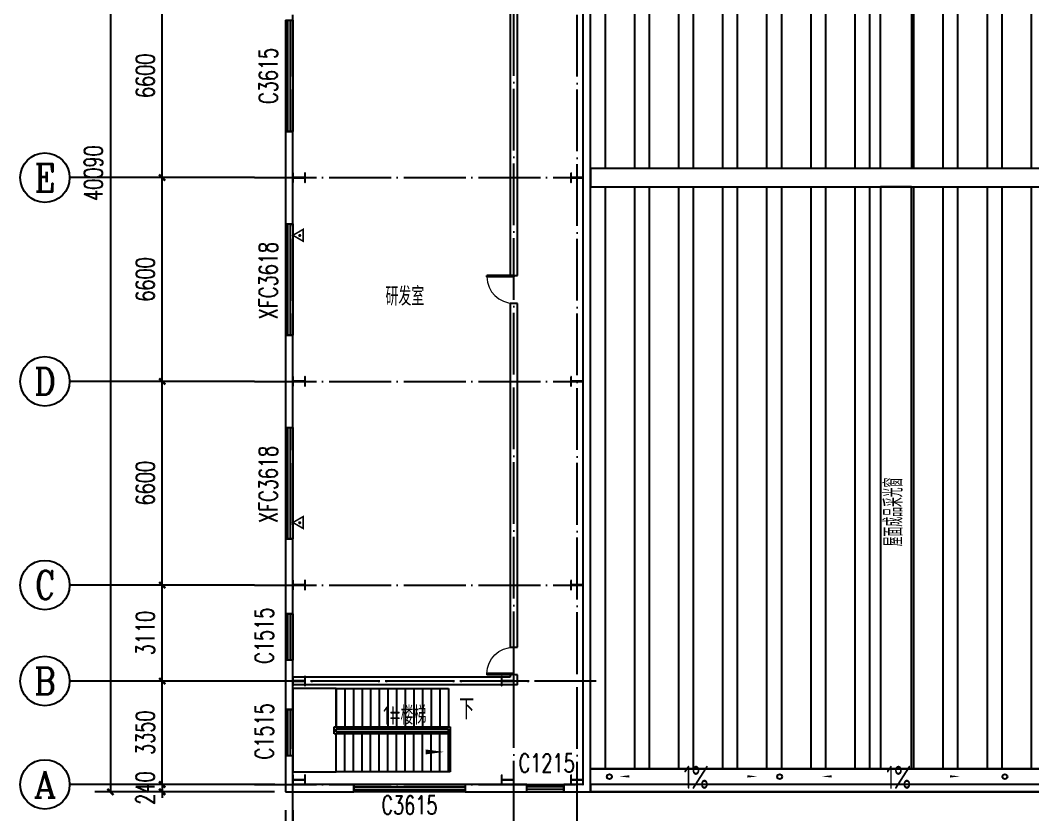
# Model space of a CAD drawing. Extents: x -89996 to 1006241, y -2176 to 440573.
# Drawn here: x 425113 to 457931, y 221402 to 247145 of the extents above; entities that cross this region are included whole.
import ezdxf
from ezdxf.enums import TextEntityAlignment as Align

# ---------------------------------------------------------------- set-up
doc = ezdxf.new("R2010")
doc.units = 0
doc.header["$LTSCALE"] = 1000
doc.header["$MEASUREMENT"] = 0
doc.linetypes.add('DOTE', pattern=[2.42, 2, -0.2, 0.02, -0.2])
for name, color, linetype in [('AXIS', 3, 'Continuous'), ('AXIS_TEXT', 7, 'Continuous'), ('DIM_SYMB', 3, 'Continuous'), ('DOTE', 1, 'DOTE'), ('GZ', 50, 'Continuous'), ('PUB_TEXT', 7, 'Continuous'), ('REIN', 1, 'Continuous'), ('STAIR', 2, 'Continuous'), ('TEXT', 7, 'Continuous'), ('THIN', 7, 'Continuous'), ('WALL', 9, 'Continuous'), ('WINDOW', 4, 'Continuous'), ('WINDOW_TEXT', 7, 'Continuous')]:
    doc.layers.add(name, color=color, linetype=linetype)
doc.styles.add('_TCH_AXIS', font='COMPLEX', dxfattribs={"bigfont": 'GBCBIG'})
doc.styles.add('_TCH_DIM', font='SIMPLEX', dxfattribs={"bigfont": 'GBCBIG'})
doc.styles.add('_TCH_DIM_T3', font='SIMPLEX', dxfattribs={"width": 0.705882, "bigfont": 'GBCBIG'})
doc.styles.add('_TCH_WINDOW', font='SIMPLEX', dxfattribs={"height": 3.5, "bigfont": 'GBCBIG'})
doc.styles.add('COMPLEX', font='COMPLEX')
doc.styles.add('TSSD_Label', font='tssdeng.shx', dxfattribs={"width": 0.7, "bigfont": 'hztxt.shx'})
doc.styles.add('TSSD_Norm', font='tssdeng.shx', dxfattribs={"bigfont": 'hztxt.shx'})
doc.dimstyles.new('_TCH_ARCH&&200', dxfattribs={"dimtxt": 595, "dimasz": 200, "dimexe": 500, "dimexo": 600, "dimgap": 252.5, "dimtad": 1, "dimdec": 0, "dimzin": 0, "dimdsep": 46, "dimtxsty": '_TCH_DIM_T3', "dimblk": 'ARCHTICK', "dimcen": 0.09, "dimclrt": 7, "dimazin": 2, "dimtfac": 1, "dimtdec": 0, "dimtix": 1, "dimtmove": 2, "dimatfit": 3, "dimfxl": 0, "dimtolj": 1, "dimtzin": 0, "dimarcsym": 0})
doc.dimstyles.new('TCH-200-1', dxfattribs={"dimtxt": 595, "dimasz": 200, "dimexe": 500, "dimexo": 600, "dimgap": 252.5, "dimtad": 1, "dimdec": 0, "dimzin": 0, "dimdsep": 46, "dimtxsty": '_TCH_DIM_T3', "dimblk": 'ARCHTICK', "dimcen": 0.09, "dimclrd": 3, "dimclre": 3, "dimclrt": 7, "dimazin": 2, "dimtfac": 1, "dimtdec": 0, "dimtix": 1, "dimtmove": 2, "dimatfit": 3, "dimfxl": 0, "dimtolj": 1, "dimtzin": 0, "dimarcsym": 0})
pattern_1 = [(90, (443600.4, 222885.1), (-1428.75, 2e-13), []), (90, (444076.7, 223361.3), (-1428.75, 2e-13), [])]

# ---------------------------------------------------------------- blocks, each defined once
blk = doc.blocks.new('_ArchTick')
at = {"color": 0, "linetype": 'ByBlock', "const_width": 0.4}
blk.add_lwpolyline([(-0.5, -0.5), (0.5, 0.5)], dxfattribs=at)
blk = doc.blocks.new('*D74')
at = {"layer": 'Defpoints', "color": 0, "transparency": 16777216}
for p in [(433960, 222385), (429712, 222145), (433720, 222145)]:
    blk.add_point(p, dxfattribs=at)
at = {"layer": 'WALL', "color": 3, "lineweight": -2, "transparency": 16777216}
for p, q in [((429712, 222385), (429712, 222585)), ((433360, 222385), (429212, 222385)), ((429712, 222385), (429712, 222145)), ((433120, 222145), (429212, 222145)), ((429712, 222145), (429712, 221945))]:
    blk.add_line(p, q, dxfattribs=at)
at = {"layer": 'WALL', "color": 3, "lineweight": -2, "transparency": 16777216, "xscale": 200, "yscale": 200, "zscale": 200}
for p, rotation in [((429712, 222385), 270), ((429712, 222145), 90)]:
    blk.add_blockref('_ArchTick', p, dxfattribs=dict(at, rotation=rotation))
at = {"layer": 'WALL', "color": 7, "transparency": 16777216, "insert": (429162, 222265), "char_height": 595, "attachment_point": 5, "rotation": 90, "style": '_TCH_DIM_T3'}
blk.add_mtext('\\A1;240', dxfattribs=at)
blk = doc.blocks.new('*D75')
at = {"layer": 'Defpoints', "color": 0, "transparency": 16777216}
for p in [(433950, 262235), (428034, 222145), (433950, 222145)]:
    blk.add_point(p, dxfattribs=at)
at = {"layer": 'WALL', "color": 3, "lineweight": -2, "transparency": 16777216}
for p, q in [((433350, 262235), (427534, 262235)), ((428034, 262235), (428034, 222145)), ((433350, 222145), (427534, 222145))]:
    blk.add_line(p, q, dxfattribs=at)
at = {"layer": 'WALL', "color": 3, "lineweight": -2, "transparency": 16777216, "xscale": 200, "yscale": 200, "zscale": 200}
for p, rotation in [((428034, 262235), 90), ((428034, 222145), 270)]:
    blk.add_blockref('_ArchTick', p, dxfattribs=dict(at, rotation=rotation))
at = {"layer": 'WALL', "color": 7, "transparency": 16777216, "insert": (427484, 242190), "char_height": 595, "attachment_point": 5, "rotation": 90, "style": '_TCH_DIM_T3'}
blk.add_mtext('\\A1;40090', dxfattribs=at)
blk = doc.blocks.new('*D76')
at = {"layer": 'Defpoints', "color": 0, "transparency": 16777216}
for p in [(433710, 222145), (433950, 222145), (433950, 218575)]:
    blk.add_point(p, dxfattribs=at)
at = {"layer": 'WALL', "color": 3, "lineweight": -2, "transparency": 16777216}
for p, q in [((433710, 221545), (433710, 218075)), ((433950, 221545), (433950, 218075)), ((433710, 218575), (433510, 218575)), ((433710, 218575), (433950, 218575)), ((433950, 218575), (434150, 218575))]:
    blk.add_line(p, q, dxfattribs=at)
at = {"layer": 'WALL', "color": 3, "lineweight": -2, "transparency": 16777216, "xscale": 200, "yscale": 200, "zscale": 200}
blk.add_blockref('_ArchTick', (433710, 218575), dxfattribs=at)
at = {"layer": 'WALL', "color": 3, "lineweight": -2, "transparency": 16777216, "xscale": 200, "yscale": 200, "zscale": 200, "rotation": 180}
blk.add_blockref('_ArchTick', (433950, 218575), dxfattribs=at)
at = {"layer": 'WALL', "color": 7, "transparency": 16777216, "insert": (433830, 219125), "char_height": 595, "attachment_point": 5, "style": '_TCH_DIM_T3'}
blk.add_mtext('\\A1;240', dxfattribs=at)
blk = doc.blocks.new('*D77')
at = {"layer": 'Defpoints', "color": 0, "transparency": 16777216}
for p in [(433710, 222145), (522710, 222145), (522710, 216237)]:
    blk.add_point(p, dxfattribs=at)
at = {"layer": 'WALL', "color": 3, "lineweight": -2, "transparency": 16777216}
for p, q in [((433710, 221545), (433710, 215737)), ((522710, 221545), (522710, 215737)), ((433710, 216237), (522710, 216237))]:
    blk.add_line(p, q, dxfattribs=at)
at = {"layer": 'WALL', "color": 3, "lineweight": -2, "transparency": 16777216, "xscale": 200, "yscale": 200, "zscale": 200, "rotation": 180}
blk.add_blockref('_ArchTick', (433710, 216237), dxfattribs=at)
at = {"layer": 'WALL', "color": 3, "lineweight": -2, "transparency": 16777216, "xscale": 200, "yscale": 200, "zscale": 200}
blk.add_blockref('_ArchTick', (522710, 216237), dxfattribs=at)
at = {"layer": 'WALL', "color": 7, "transparency": 16777216, "insert": (478210, 216787), "char_height": 595, "attachment_point": 5, "style": '_TCH_DIM_T3'}
blk.add_mtext('\\A1;89000', dxfattribs=at)
blk = doc.blocks.new('*D2968')
at = {"layer": 'AXIS', "color": 0, "lineweight": -2, "transparency": 16777216}
for p, q in [((432110, 225735), (429213, 225735)), ((429713, 222385), (429713, 225735)), ((432110, 222385), (429213, 222385))]:
    blk.add_line(p, q, dxfattribs=at)
at = {"layer": 'Defpoints', "color": 0, "transparency": 16777216}
for p in [(429713, 225735), (432710, 225735), (432710, 222385)]:
    blk.add_point(p, dxfattribs=at)
at = {"layer": 'AXIS', "color": 0, "lineweight": -2, "transparency": 16777216, "xscale": 200, "yscale": 200, "zscale": 200}
for p, rotation in [((429713, 225735), 90), ((429713, 222385), 270)]:
    blk.add_blockref('_ArchTick', p, dxfattribs=dict(at, rotation=rotation))
at = {"layer": 'AXIS', "color": 7, "transparency": 16777216, "insert": (429163, 224060), "char_height": 595, "attachment_point": 5, "rotation": 90, "style": '_TCH_DIM_T3'}
blk.add_mtext('\\A1;3350', dxfattribs=at)
blk = doc.blocks.new('*D2969')
at = {"layer": 'AXIS', "color": 0, "lineweight": -2, "transparency": 16777216}
for p, q in [((432110, 228845), (429213, 228845)), ((429713, 225735), (429713, 228845)), ((432110, 225735), (429213, 225735))]:
    blk.add_line(p, q, dxfattribs=at)
at = {"layer": 'Defpoints', "color": 0, "transparency": 16777216}
for p in [(429713, 228845), (432710, 228845), (432710, 225735)]:
    blk.add_point(p, dxfattribs=at)
at = {"layer": 'AXIS', "color": 0, "lineweight": -2, "transparency": 16777216, "xscale": 200, "yscale": 200, "zscale": 200}
for p, rotation in [((429713, 228845), 90), ((429713, 225735), 270)]:
    blk.add_blockref('_ArchTick', p, dxfattribs=dict(at, rotation=rotation))
at = {"layer": 'AXIS', "color": 7, "transparency": 16777216, "insert": (429163, 227290), "char_height": 595, "attachment_point": 5, "rotation": 90, "style": '_TCH_DIM_T3'}
blk.add_mtext('\\A1;3110', dxfattribs=at)
blk = doc.blocks.new('*D2970')
at = {"layer": 'AXIS', "color": 0, "lineweight": -2, "transparency": 16777216}
for p, q in [((432110, 235445), (429213, 235445)), ((429713, 228845), (429713, 235445)), ((432110, 228845), (429213, 228845))]:
    blk.add_line(p, q, dxfattribs=at)
at = {"layer": 'Defpoints', "color": 0, "transparency": 16777216}
for p in [(429713, 235445), (432710, 235445), (432710, 228845)]:
    blk.add_point(p, dxfattribs=at)
at = {"layer": 'AXIS', "color": 0, "lineweight": -2, "transparency": 16777216, "xscale": 200, "yscale": 200, "zscale": 200}
for p, rotation in [((429713, 235445), 90), ((429713, 228845), 270)]:
    blk.add_blockref('_ArchTick', p, dxfattribs=dict(at, rotation=rotation))
at = {"layer": 'AXIS', "color": 7, "transparency": 16777216, "insert": (429163, 232145), "char_height": 595, "attachment_point": 5, "rotation": 90, "style": '_TCH_DIM_T3'}
blk.add_mtext('\\A1;6600', dxfattribs=at)
blk = doc.blocks.new('*D2971')
at = {"layer": 'AXIS', "color": 0, "lineweight": -2, "transparency": 16777216}
for p, q in [((432110, 242045), (429213, 242045)), ((429713, 235445), (429713, 242045)), ((432110, 235445), (429213, 235445))]:
    blk.add_line(p, q, dxfattribs=at)
at = {"layer": 'Defpoints', "color": 0, "transparency": 16777216}
for p in [(429713, 242045), (432710, 242045), (432710, 235445)]:
    blk.add_point(p, dxfattribs=at)
at = {"layer": 'AXIS', "color": 0, "lineweight": -2, "transparency": 16777216, "xscale": 200, "yscale": 200, "zscale": 200}
for p, rotation in [((429713, 242045), 90), ((429713, 235445), 270)]:
    blk.add_blockref('_ArchTick', p, dxfattribs=dict(at, rotation=rotation))
at = {"layer": 'AXIS', "color": 7, "transparency": 16777216, "insert": (429163, 238745), "char_height": 595, "attachment_point": 5, "rotation": 90, "style": '_TCH_DIM_T3'}
blk.add_mtext('\\A1;6600', dxfattribs=at)
blk = doc.blocks.new('*D2972')
at = {"layer": 'AXIS', "color": 0, "lineweight": -2, "transparency": 16777216}
for p, q in [((432110, 248645), (429213, 248645)), ((429713, 242045), (429713, 248645)), ((432110, 242045), (429213, 242045))]:
    blk.add_line(p, q, dxfattribs=at)
at = {"layer": 'Defpoints', "color": 0, "transparency": 16777216}
for p in [(429713, 248645), (432710, 248645), (432710, 242045)]:
    blk.add_point(p, dxfattribs=at)
at = {"layer": 'AXIS', "color": 0, "lineweight": -2, "transparency": 16777216, "xscale": 200, "yscale": 200, "zscale": 200}
for p, rotation in [((429713, 248645), 90), ((429713, 242045), 270)]:
    blk.add_blockref('_ArchTick', p, dxfattribs=dict(at, rotation=rotation))
at = {"layer": 'AXIS', "color": 7, "transparency": 16777216, "insert": (429163, 245345), "char_height": 595, "attachment_point": 5, "rotation": 90, "style": '_TCH_DIM_T3'}
blk.add_mtext('\\A1;6600', dxfattribs=at)
blk = doc.blocks.new('$TCHSYS$WIN2D')
for p, q in [((-0.5, 0.5), (0.5, 0.5)), ((-0.5, 0.5), (-0.5, -0.5)), ((0.5, 0.5), (0.5, -0.5)), ((0.5, 0.1667), (-0.5, 0.1667)), ((0.5, -0.1667), (-0.5, -0.1667)), ((-0.5, -0.5), (0.5, -0.5))]:
    blk.add_line(p, q)
blk = doc.blocks.new('$DorLib2D$00000001')
for p, q in [((0.45, 0.975), (0.5, 0.975)), ((0.45, 0), (0.45, 0.975)), ((0.5, 0), (0.5, 0.975)), ((0.5, 0), (0.45, 0))]:
    blk.add_line(p, q)
at = {"lineweight": 13}
blk.add_arc((0.475, 0), 0.975, 91.4693, 180, dxfattribs=at)
blk = doc.blocks.new('_AXISO')
blk.add_circle((0, 0), 0.5)
at = {"layer": 'AXIS_TEXT', "style": 'COMPLEX', "width": 1.041667}
blk.add_attdef('A', text='', height=0.56, dxfattribs=at).set_placement((-0.25, -0.28), (0.25, -0.28), align=Align.FIT)

msp = doc.modelspace()

# ---------------------------------------------------------------- hatches: boundary and pattern name
at = {"layer": 'WALL', "true_color": 0x7aafdf}
h = msp.add_hatch(dxfattribs=at)
h.set_pattern_fill('ANSI32', color=143, scale=300, angle=45)
h.set_pattern_definition(pattern_1)
h.paths.add_polyline_path([(453395.39, 242345.09), (443600.44, 242345.09), (443600.44, 261594.83), (453395.39, 261594.83)])
h = msp.add_hatch(dxfattribs=at)
h.set_pattern_fill('ANSI32', color=143, scale=300, angle=45)
h.set_pattern_definition(pattern_1)
h.paths.add_polyline_path([(467577, 242345.09), (453995.39, 242345.09), (453995.39, 261594.83), (467577, 261594.83)])
h.paths.add_polyline_path([(460027.48, 251081.73), (460862.88, 251081.73), (460862.88, 252225.53), (461281.86, 252225.53), (460445.18, 252990.11), (459608.5, 252225.53), (460027.48, 252225.53)], flags=16)
h.paths.add_polyline_path([(482122.04, 242345.09), (468177, 242345.09), (468177, 261594.83), (482122.04, 261594.83)])
h.paths.add_polyline_path([(475462.88, 251081.73), (475462.88, 252225.53), (475881.86, 252225.53), (475045.18, 252990.11), (474208.5, 252225.53), (474627.48, 252225.53), (474627.48, 251081.73)], flags=16)
h.paths.add_polyline_path([(496844.48, 242345.09), (482722.04, 242345.09), (482722.04, 261594.83), (496844.48, 261594.83)])
h.paths.add_polyline_path([(489013.67, 250987.9), (489849.07, 250987.9), (489849.07, 252131.69), (490268.05, 252131.69), (489431.37, 252896.28), (488594.69, 252131.69), (489013.67, 252131.69)], flags=16)
h.paths.add_polyline_path([(511609.9, 242345.09), (497444.48, 242345.09), (497444.48, 261594.83), (511609.9, 261594.83)])
h.paths.add_polyline_path([(504070.76, 250987.9), (504906.16, 250987.9), (504906.16, 252131.69), (505325.14, 252131.69), (504488.46, 252896.28), (503651.78, 252131.69), (504070.76, 252131.69)], flags=16)
h.paths.add_polyline_path([(522360.44, 242345.09), (512209.9, 242345.09), (512209.9, 261594.83), (522360.44, 261594.83)])
h.paths.add_polyline_path([(460047.54, 252154.65), (460817.88, 252154.65), (460817.88, 251500.58), (460047.54, 251500.58)], flags=0)
h.paths.add_polyline_path([(474647.54, 252154.65), (475417.88, 252154.65), (475417.88, 251500.58), (474647.54, 251500.58)], flags=0)
h.paths.add_polyline_path([(487233.62, 246469.79), (491995.31, 246469.79)], flags=0)
h.paths.add_polyline_path([(487222.34, 246469.79), (491857.52, 246469.79)], flags=0)
h.paths.add_polyline_path([(486223.15, 247740.49), (493566.84, 247740.49), (493566.84, 244763.78), (486223.15, 244763.78)], flags=16)
h.paths.add_polyline_path([(489033.73, 252060.82), (489804.07, 252060.82), (489804.07, 251406.75), (489033.73, 251406.75)], flags=0)
h.paths.add_polyline_path([(504090.81, 252060.82), (504861.16, 252060.82), (504861.16, 251406.75), (504090.81, 251406.75)], flags=0)
h = msp.add_hatch(dxfattribs=at)
h.set_pattern_fill('ANSI32', color=143, scale=300, angle=45)
h.set_pattern_definition(pattern_1)
h.paths.add_polyline_path([(453395.39, 241745.09), (443600.44, 241745.09), (443600.44, 222885.09), (453395.39, 222885.09)])
h = msp.add_hatch(dxfattribs=at)
h.set_pattern_fill('ANSI32', color=143, scale=300, angle=45)
h.set_pattern_definition(pattern_1)
h.paths.add_polyline_path([(467577, 241745.09), (453995.39, 241745.09), (453995.39, 222885.09), (467577, 222885.09)])
h.paths.add_polyline_path([(460027.48, 233008.45), (460862.88, 233008.45), (460862.88, 231864.66), (461281.86, 231864.66), (460445.18, 231100.07), (459608.5, 231864.66), (460027.48, 231864.66)], flags=16)
h.paths.add_polyline_path([(482122.04, 241745.09), (468177, 241745.09), (468177, 222885.09), (482122.04, 222885.09)])
h.paths.add_polyline_path([(475462.88, 233008.45), (475462.88, 231864.66), (475881.86, 231864.66), (475045.18, 231100.07), (474208.5, 231864.66), (474627.48, 231864.66), (474627.48, 233008.45)], flags=16)
h.paths.add_polyline_path([(496844.48, 241745.09), (482722.04, 241745.09), (482722.04, 222885.09), (496844.48, 222885.09)])
h.paths.add_polyline_path([(489013.67, 233102.28), (489849.07, 233102.28), (489849.07, 231958.49), (490268.05, 231958.49), (489431.37, 231193.9), (488594.69, 231958.49), (489013.67, 231958.49)], flags=16)
h.paths.add_polyline_path([(511609.9, 241745.09), (497444.48, 241745.09), (497444.48, 222885.09), (511609.9, 222885.09)])
h.paths.add_polyline_path([(504070.76, 233102.28), (504906.16, 233102.28), (504906.16, 231958.49), (505325.14, 231958.49), (504488.46, 231193.9), (503651.78, 231958.49), (504070.76, 231958.49)], flags=16)
h.paths.add_polyline_path([(522360.44, 241745.09), (512209.9, 241745.09), (512209.9, 222885.09), (522360.44, 222885.09)])
h.paths.add_polyline_path([(460047.54, 231935.53), (460817.88, 231935.53), (460817.88, 232589.6), (460047.54, 232589.6)], flags=0)
h.paths.add_polyline_path([(474647.54, 231935.53), (475417.88, 231935.53), (475417.88, 232589.6), (474647.54, 232589.6)], flags=0)
h.paths.add_polyline_path([(487233.62, 236923.06), (491995.31, 236923.06)], flags=0)
h.paths.add_polyline_path([(487222.34, 236923.06), (491857.52, 236923.06)], flags=0)
h.paths.add_polyline_path([(486229.31, 236920.84), (493738.64, 236920.84), (493738.64, 239593.74), (486229.31, 239593.74)], flags=16)
h.paths.add_polyline_path([(489033.73, 232029.37), (489804.07, 232029.37), (489804.07, 232683.43), (489033.73, 232683.43)], flags=0)
h.paths.add_polyline_path([(504090.81, 232029.37), (504861.16, 232029.37), (504861.16, 232683.43), (504090.81, 232683.43)], flags=0)

# ---------------------------------------------------------------- linework, layer by layer
for points in [[(443600.44, 241745.09), (522360.44, 241745.09), (522360.44, 242345.09), (443600.44, 242345.09)], [(522360.44, 222385.09), (443600.44, 222385.09), (443600.44, 222885.09), (522360.44, 222885.09)], [(522360.44, 222385.09), (443600.44, 222385.09), (443600.44, 222145.09), (522360.44, 222145.09)]]:
    msp.add_lwpolyline(points, close=True)
for points in [[(445605.03, 222643.74, 0, 0, 0), (444855.03, 222643.74, 0, 1333.35, 0), (444855.03, 222643.74, 1333.35, 1333.35, 0)], [(447934.31, 222643.74, 0, 0, 0), (448684.31, 222643.74, 0, 1333.35, 0), (448684.31, 222643.74, 1333.35, 1333.35, 0)], [(452167.65, 222643.74, 0, 0, 0), (451417.65, 222643.74, 0, 1333.35, 0), (451417.65, 222643.74, 1333.35, 1333.35, 0)], [(454496.93, 222643.74, 0, 0, 0), (455246.93, 222643.74, 0, 1333.35, 0), (455246.93, 222643.74, 1333.35, 1333.35, 0)], [(444855.03, 222643.74, 75, 0, 0), (444529.4, 222643.74, 0, 0, 0)], [(448684.31, 222643.74, 75, 0, 0), (449009.94, 222643.74, 0, 0, 0)], [(451417.65, 222643.74, 75, 0, 0), (451092.02, 222643.74, 0, 0, 0)], [(455246.93, 222643.74, 75, 0, 0), (455572.56, 222643.74, 0, 0, 0)]]:
    msp.add_lwpolyline(points, format="xyseb")
at = {"linetype": 'ByBlock'}
for centre in [(444209.02, 222635.09), (449728.26, 222635.09), (457028.26, 222635.09)]:
    msp.add_circle(centre, 80, dxfattribs=at)
at = {"layer": 'AXIS'}
for p, q in [((432710.44, 242045.09), (426713.01, 242045.09)), ((432710.44, 235445.09), (426713.01, 235445.09)), ((432710.44, 228845.09), (426713.01, 228845.09)), ((432710.44, 225735.09), (426713.01, 225735.09)), ((432710.44, 222385.09), (426713.01, 222385.09))]:
    msp.add_line(p, q, dxfattribs=at)
at = {"layer": 'DIM_SYMB'}
msp.add_lwpolyline([(439130.44, 224837.25, 0, 0, 0), (434650.44, 224837.25, 0, 0, 0), (434650.44, 223437.25, 0, 0, 0), (438850.44, 223437.25, 0, 160, 0), (438250.44, 223437.25, 0, 0, 0)], format="xyseb", dxfattribs=at)
at = {"layer": 'DOTE'}
for p, q in [((433950.44, 221118.3), (433950.44, 262871.88)), ((443160.61, 221120.49), (443160.61, 262871.88)), ((441110.44, 221145.09), (441110.44, 258545.09)), ((432710.44, 242045.09), (443110.61, 242045.09)), ((432710.44, 235445.09), (443110.61, 235445.09)), ((432710.44, 228845.09), (443110.61, 228845.09)), ((441605.19, 225735.09), (432567.73, 225735.09)), ((443780.88, 225735.09), (432710.44, 225735.09)), ((432710.44, 222385.09), (443110.61, 222385.09))]:
    msp.add_line(p, q, dxfattribs=at)
at = {"layer": 'GZ'}
for points in [[(433950.44, 242195.09), (433950.44, 241895.09), (433960.44, 241895.09), (433960.44, 242038.24), (433965.44, 242042.09), (434335.79, 242042.09), (434340.44, 242038.24), (434340.44, 241895.09), (434350.44, 241895.09), (434350.44, 242195.09), (434340.44, 242195.09), (434340.44, 242052.09), (434335.95, 242048.09), (433965.44, 242048.09), (433960.44, 242052.09), (433960.44, 242195.09), (433950.44, 242195.09)], [(442960.44, 242195.09), (442960.44, 241895.09), (442970.44, 241895.09), (442970.44, 242038.24), (442975.44, 242042.09), (443345.79, 242042.09), (443350.44, 242038.24), (443350.44, 241895.09), (443360.44, 241895.09), (443360.44, 242195.09), (443350.44, 242195.09), (443350.44, 242052.09), (443345.95, 242048.09), (442975.44, 242048.09), (442970.44, 242052.09), (442970.44, 242195.09), (442960.44, 242195.09)], [(433950.44, 235595.09), (433950.44, 235295.09), (433960.44, 235295.09), (433960.44, 235438.24), (433965.44, 235442.09), (434335.79, 235442.09), (434340.44, 235438.24), (434340.44, 235295.09), (434350.44, 235295.09), (434350.44, 235595.09), (434340.44, 235595.09), (434340.44, 235452.09), (434335.95, 235448.09), (433965.44, 235448.09), (433960.44, 235452.09), (433960.44, 235595.09), (433950.44, 235595.09)], [(442960.44, 235595.09), (442960.44, 235295.09), (442970.44, 235295.09), (442970.44, 235438.24), (442975.44, 235442.09), (443345.79, 235442.09), (443350.44, 235438.24), (443350.44, 235295.09), (443360.44, 235295.09), (443360.44, 235595.09), (443350.44, 235595.09), (443350.44, 235452.09), (443345.95, 235448.09), (442975.44, 235448.09), (442970.44, 235452.09), (442970.44, 235595.09), (442960.44, 235595.09)], [(433950.44, 228995.09), (433950.44, 228695.09), (433960.44, 228695.09), (433960.44, 228838.24), (433965.44, 228842.09), (434335.79, 228842.09), (434340.44, 228838.24), (434340.44, 228695.09), (434350.44, 228695.09), (434350.44, 228995.09), (434340.44, 228995.09), (434340.44, 228852.09), (434335.95, 228848.09), (433965.44, 228848.09), (433960.44, 228852.09), (433960.44, 228995.09), (433950.44, 228995.09)], [(442960.44, 228995.09), (442960.44, 228695.09), (442970.44, 228695.09), (442970.44, 228838.24), (442975.44, 228842.09), (443345.79, 228842.09), (443350.44, 228838.24), (443350.44, 228695.09), (443360.44, 228695.09), (443360.44, 228995.09), (443350.44, 228995.09), (443350.44, 228852.09), (443345.95, 228848.09), (442975.44, 228848.09), (442970.44, 228852.09), (442970.44, 228995.09), (442960.44, 228995.09)], [(433950.44, 225885.09), (433950.44, 225585.09), (433960.44, 225585.09), (433960.44, 225728.24), (433965.44, 225732.09), (434335.79, 225732.09), (434340.44, 225728.24), (434340.44, 225585.09), (434350.44, 225585.09), (434350.44, 225885.09), (434340.44, 225885.09), (434340.44, 225742.09), (434335.95, 225738.09), (433965.44, 225738.09), (433960.44, 225742.09), (433960.44, 225885.09), (433950.44, 225885.09)], [(440710.44, 225885.09), (440710.44, 225585.09), (440720.44, 225585.09), (440720.44, 225728.24), (440725.44, 225732.09), (441095.79, 225732.09), (441100.44, 225728.24), (441100.44, 225585.09), (441110.44, 225585.09), (441110.44, 225885.09), (441100.44, 225885.09), (441100.44, 225742.09), (441095.95, 225738.09), (440725.44, 225738.09), (440720.44, 225742.09), (440720.44, 225885.09), (440710.44, 225885.09)], [(433950.44, 222685.09), (433950.44, 222385.09), (433960.44, 222385.09), (433960.44, 222528.24), (433965.44, 222532.09), (434335.79, 222532.09), (434340.44, 222528.24), (434340.44, 222385.09), (434350.44, 222385.09), (434350.44, 222685.09), (434340.44, 222685.09), (434340.44, 222542.09), (434335.95, 222538.09), (433965.44, 222538.09), (433960.44, 222542.09), (433960.44, 222685.09), (433950.44, 222685.09)], [(440710.44, 222685.09), (440710.44, 222385.09), (440720.44, 222385.09), (440720.44, 222528.24), (440725.44, 222532.09), (441095.79, 222532.09), (441100.44, 222528.24), (441100.44, 222385.09), (441110.44, 222385.09), (441110.44, 222685.09), (441100.44, 222685.09), (441100.44, 222542.09), (441095.95, 222538.09), (440725.44, 222538.09), (440720.44, 222542.09), (440720.44, 222685.09), (440710.44, 222685.09)], [(442960.44, 222685.09), (442960.44, 222385.09), (442970.44, 222385.09), (442970.44, 222528.24), (442975.44, 222532.09), (443345.79, 222532.09), (443350.44, 222528.24), (443350.44, 222385.09), (443360.44, 222385.09), (443360.44, 222685.09), (443350.44, 222685.09), (443350.44, 222542.09), (443345.95, 222538.09), (442975.44, 222538.09), (442970.44, 222542.09), (442970.44, 222685.09), (442960.44, 222685.09)]]:
    msp.add_lwpolyline(points, close=True, dxfattribs=at)
at = {"layer": 'REIN', "const_width": 50}
for points in [[(433950.44, 240177.48), (434282.55, 240369.23), (434282.55, 239985.74)], [(433950.44, 230870.24), (434282.55, 231061.99), (434282.55, 230678.5)]]:
    msp.add_lwpolyline(points, close=True, dxfattribs=at)
for points in [[(434170.76, 240196.21, -1), (434170.76, 240146.21, -1)], [(434170.76, 230888.96, -1), (434170.76, 230838.96, -1)]]:
    msp.add_lwpolyline(points, format="xyb", close=True, dxfattribs=at)
at = {"layer": 'STAIR'}
for p, q in [((435350.44, 225487.25), (433950.44, 225487.25)), ((433950.44, 225487.25), (433950.44, 222787.25)), ((435350.44, 225487.25), (438990.44, 225487.25)), ((435350.44, 225487.25), (435350.44, 224247.25)), ((435350.44, 224247.25), (435350.44, 225487.25)), ((435630.44, 225487.25), (435630.44, 224247.25)), ((435910.44, 225487.25), (435910.44, 224247.25)), ((436190.44, 225487.25), (436190.44, 224247.25)), ((436470.44, 225487.25), (436470.44, 224247.25)), ((436750.44, 225487.25), (436750.44, 224247.25)), ((437030.44, 225487.25), (437030.44, 224247.25)), ((437310.44, 225487.25), (437310.44, 224247.25)), ((437590.44, 225487.25), (437590.44, 224247.25)), ((437870.44, 225487.25), (437870.44, 224247.25)), ((438150.44, 225487.25), (438150.44, 224247.25)), ((438430.44, 225487.25), (438430.44, 224247.25)), ((438710.44, 225487.25), (438710.44, 224247.25)), ((438990.44, 225487.25), (438990.44, 224247.25)), ((435290.44, 224027.25), (435290.44, 224247.25)), ((435290.44, 224247.25), (439050.44, 224247.25)), ((435350.44, 224187.25), (438990.44, 224187.25)), ((435350.44, 224087.25), (435350.44, 224187.25)), ((435350.44, 224187.25), (438990.44, 224187.25)), ((435350.44, 224087.25), (435350.44, 224187.25)), ((438990.44, 224187.25), (438990.44, 222787.25)), ((438990.44, 224087.25), (438990.44, 224187.25)), ((439050.44, 224247.25), (439050.44, 222787.25)), ((438990.44, 224027.25), (435290.44, 224027.25)), ((438990.44, 224087.25), (435350.44, 224087.25)), ((438990.44, 224087.25), (435350.44, 224087.25)), ((435350.44, 222787.25), (435350.44, 224027.25)), ((435350.44, 222787.25), (435350.44, 224027.25)), ((435630.44, 222787.25), (435630.44, 224027.25)), ((435910.44, 222787.25), (435910.44, 224027.25)), ((436190.44, 222787.25), (436190.44, 224027.25)), ((436470.44, 222787.25), (436470.44, 224027.25)), ((436750.44, 222787.25), (436750.44, 224027.25)), ((437030.44, 222787.25), (437030.44, 224027.25)), ((437310.44, 222787.25), (437310.44, 224027.25)), ((437590.44, 222787.25), (437590.44, 224027.25)), ((437870.44, 222787.25), (437870.44, 224027.25)), ((438150.44, 222787.25), (438150.44, 224027.25)), ((438430.44, 222787.25), (438430.44, 224027.25)), ((438710.44, 222787.25), (438710.44, 224027.25)), ((438990.44, 224027.25), (438990.44, 224087.25)), ((438990.44, 224027.25), (438990.44, 224087.25)), ((438990.44, 222787.25), (438990.44, 224027.25)), ((433950.44, 222787.25), (435350.44, 222787.25)), ((438990.44, 222787.25), (435350.44, 222787.25)), ((439050.44, 222787.25), (438990.44, 222787.25))]:
    msp.add_line(p, q, dxfattribs=at)
at = {"layer": 'WALL'}
for p, q in [((443600.44, 222145.09), (443600.44, 259941.09)), ((443360.44, 222385.09), (443360.44, 259821.09)), ((440990.44, 247528.81), (440990.44, 238872.21)), ((441230.44, 238872.21), (441230.44, 247528.81)), ((433950.44, 243545.09), (433710.44, 243545.09)), ((433710.44, 243545.09), (433710.44, 240545.09)), ((433950.44, 240545.09), (433950.44, 243545.09)), ((433710.44, 240545.09), (433950.44, 240545.09)), ((440990.44, 238872.21), (441230.44, 238872.21)), ((441230.44, 237972.21), (440990.44, 237972.21)), ((440990.44, 237972.21), (440990.44, 226832.2)), ((441230.44, 226832.2), (441230.44, 237972.21)), ((433950.44, 236945.09), (433710.44, 236945.09)), ((433710.44, 236945.09), (433710.44, 233945.09)), ((433950.44, 233945.09), (433950.44, 236945.09)), ((433710.44, 233945.09), (433950.44, 233945.09)), ((433950.44, 230345.09), (433710.44, 230345.09)), ((433710.44, 230345.09), (433710.44, 227915.09)), ((433950.44, 227915.09), (433950.44, 230345.09)), ((433710.44, 227915.09), (433950.44, 227915.09)), ((440990.44, 226832.2), (441230.44, 226832.2)), ((433950.44, 226415.09), (433710.44, 226415.09)), ((433710.44, 226415.09), (433710.44, 224815.09)), ((433950.44, 224815.09), (433950.44, 226415.09)), ((440990.44, 225855.09), (433950.44, 225855.09)), ((433950.44, 225615.09), (433950.44, 225855.09)), ((441230.44, 225932.2), (440990.44, 225932.2)), ((440990.44, 225932.2), (440990.44, 225855.09)), ((441230.44, 225615.09), (441230.44, 225932.2)), ((441230.44, 225615.09), (433950.44, 225615.09)), ((433710.44, 224815.09), (433950.44, 224815.09)), ((433950.44, 223315.09), (433710.44, 223315.09)), ((433710.44, 223315.09), (433710.44, 222145.09)), ((433950.44, 222385.09), (433950.44, 223315.09)), ((435930.44, 222385.09), (433950.44, 222385.09)), ((435930.44, 222145.09), (435930.44, 222385.09)), ((441535.52, 222385.09), (439530.44, 222385.09)), ((439530.44, 222385.09), (439530.44, 222145.09)), ((441535.52, 222145.09), (441535.52, 222385.09)), ((443360.44, 222385.09), (442735.52, 222385.09)), ((442735.52, 222385.09), (442735.52, 222145.09)), ((433710.44, 222145.09), (435930.44, 222145.09)), ((439530.44, 222145.09), (441535.52, 222145.09)), ((442735.52, 222145.09), (443600.44, 222145.09))]:
    msp.add_line(p, q, dxfattribs=at)
for points in [[(443600.44, 262235.09), (522710.44, 262235.09), (522710.44, 222145.09), (443600.44, 222145.09)], [(443600.44, 261594.83), (522360.44, 261594.83), (522360.44, 222885.09), (443600.44, 222885.09)]]:
    msp.add_lwpolyline(points, close=True, dxfattribs=at)
at = {"layer": 'WINDOW'}
for points in [[(452995.39, 261594.83), (453995.39, 261594.83), (453995.39, 242345.09), (452995.39, 242345.09)], [(452995.39, 222885.09), (453995.39, 222885.09), (453995.39, 241745.09), (452995.39, 241745.09)]]:
    msp.add_lwpolyline(points, close=True, dxfattribs=at)

# ---------------------------------------------------------------- block references
at = {"layer": 'AXIS'}
ref = msp.add_blockref('_AXISO', (425913.01, 242045.09), dxfattribs=dict(at, xscale=1600, yscale=1600, zscale=1600))
ref.add_attrib('A', 'E', dxfattribs={"layer": 'AXIS_TEXT', "height": 890.88, "style": '_TCH_AXIS'}).set_placement((425573.62, 241599.65), (426252.39, 241599.65), align=Align.FIT)
ref = msp.add_blockref('_AXISO', (425913.01, 235445.09), dxfattribs=dict(at, xscale=1600, yscale=1600, zscale=1600))
ref.add_attrib('A', 'D', dxfattribs={"layer": 'AXIS_TEXT', "height": 870.51, "style": '_TCH_AXIS'}).set_placement((425560.66, 235009.83), (426265.36, 235009.83), align=Align.FIT)
ref = msp.add_blockref('_AXISO', (425913.01, 228845.09), dxfattribs=dict(at, xscale=1600, yscale=1600, zscale=1600))
ref.add_attrib('A', 'C', dxfattribs={"layer": 'AXIS_TEXT', "height": 911.38, "style": '_TCH_AXIS'}).set_placement((425587.52, 228389.4), (426238.5, 228389.4), align=Align.FIT)
ref = msp.add_blockref('_AXISO', (425913.01, 225735.09), dxfattribs=dict(at, xscale=1600, yscale=1600, zscale=1600))
ref.add_attrib('A', 'B', dxfattribs={"layer": 'AXIS_TEXT', "height": 870.51, "style": '_TCH_AXIS'}).set_placement((425560.66, 225299.83), (426265.36, 225299.83), align=Align.FIT)
ref = msp.add_blockref('_AXISO', (425913.01, 222385.09), dxfattribs=dict(at, xscale=1600, yscale=1600, zscale=1600))
ref.add_attrib('A', 'A', dxfattribs={"layer": 'AXIS_TEXT', "height": 850.37, "style": '_TCH_AXIS'}).set_placement((425548.57, 221959.91), (426277.45, 221959.91), align=Align.FIT)
at = {"layer": 'WINDOW'}
ref = msp.add_blockref('$TCHSYS$WIN2D', (433830.44, 245345.09), dxfattribs=dict(at, xscale=-3600, yscale=240, zscale=-3600, rotation=90))
ref.add_attrib('A', 'C3615', (433447.94, 244435.09), dxfattribs={"layer": 'WINDOW_TEXT', "height": 595, "rotation": 90, "style": '_TCH_WINDOW', "width": 0.705882})
ref = msp.add_blockref('$TCHSYS$WIN2D', (433830.44, 238745.09), dxfattribs=dict(at, xscale=-3600, yscale=240, zscale=-3600, rotation=90))
ref.add_attrib('A', 'XFC3618', (433447.94, 237455.09), dxfattribs={"layer": 'WINDOW_TEXT', "height": 595, "rotation": 90, "style": '_TCH_WINDOW', "width": 0.705882})
at = {"layer": 'WINDOW', "yscale": 900, "rotation": 89.99999999999986}
for p, xscale, zscale in [((441110.44, 238422.21), 900, 900), ((441110.44, 226382.2), -900, -900)]:
    msp.add_blockref('$DorLib2D$00000001', p, dxfattribs=dict(at, xscale=xscale, zscale=zscale))
at = {"layer": 'WINDOW'}
ref = msp.add_blockref('$TCHSYS$WIN2D', (433830.44, 232145.09), dxfattribs=dict(at, xscale=-3600, yscale=240, zscale=-3600, rotation=90))
ref.add_attrib('A', 'XFC3618', (433447.94, 230855.09), dxfattribs={"layer": 'WINDOW_TEXT', "height": 595, "rotation": 90, "style": '_TCH_WINDOW', "width": 0.705882})
ref = msp.add_blockref('$TCHSYS$WIN2D', (433830.44, 227165.09), dxfattribs=dict(at, xscale=-1500, yscale=-240, zscale=-1500, rotation=90))
ref.add_attrib('A', 'C1515', (433320.44, 226295.09), dxfattribs={"layer": 'WINDOW_TEXT', "height": 595, "rotation": 90, "style": '_TCH_WINDOW', "width": 0.705882})
ref = msp.add_blockref('$TCHSYS$WIN2D', (433830.44, 224065.09), dxfattribs=dict(at, xscale=-1500, yscale=-240, zscale=-1500, rotation=90))
ref.add_attrib('A', 'C1515', (433320.44, 223195.09), dxfattribs={"layer": 'WINDOW_TEXT', "height": 595, "rotation": 90, "style": '_TCH_WINDOW', "width": 0.705882})
ref = msp.add_blockref('$TCHSYS$WIN2D', (442135.52, 222265.09), dxfattribs=dict(at, xscale=-1200, yscale=240, zscale=-1200, rotation=180.0000000000078))
ref.add_attrib('A', 'C1215', (441265.52, 222777.06), dxfattribs={"layer": 'WINDOW_TEXT', "height": 595, "style": '_TCH_WINDOW', "width": 0.705882})
ref = msp.add_blockref('$TCHSYS$WIN2D', (437730.44, 222265.09), dxfattribs=dict(at, xscale=3600, yscale=-240, zscale=3600, rotation=180.0000000000078))
ref.add_attrib('A', 'C3615', (436820.44, 221418.54), dxfattribs={"layer": 'WINDOW_TEXT', "height": 595, "style": '_TCH_WINDOW', "width": 0.705882})

# ---------------------------------------------------------------- texts
at = {"layer": 'PUB_TEXT', "style": '_TCH_DIM'}
msp.add_text('下', height=675.18, dxfattribs=at).set_placement((439340.44, 224487.25))
at = {"layer": 'TEXT', "style": 'TSSD_Norm', "width": 0.7}
for s, p in [('研发室', (437579.35, 238200.54)), ('1#楼梯', (437579.35, 224616.88))]:
    msp.add_text(s, height=600, dxfattribs=at).set_placement(p, align=Align.MIDDLE_CENTER)
at = {"layer": 'THIN', "style": 'TSSD_Label', "width": 0.7}
for p in [(447025.72, 222614.93), (453588.34, 222614.93)]:
    msp.add_text('1%%%', height=750, dxfattribs=at).set_placement(p, align=Align.MIDDLE)
at = {"layer": 'WINDOW', "style": '_TCH_DIM', "width": 0.705882}
msp.add_text('屋面成品采光窗', height=600, rotation=90, dxfattribs=at).set_placement((453711.12, 231213.57), align=Align.CENTER)

# ---------------------------------------------------------------- dimensions: what is measured, and where the dimension line sits
at = {"layer": 'AXIS'}
for p1, p2, picture, middle in [((432710.44, 242045.09), (432710.44, 248645.09), '*D2972', (429163.01, 245345.09)), ((432710.44, 235445.09), (432710.44, 242045.09), '*D2971', (429163.01, 238745.09)), ((432710.44, 228845.09), (432710.44, 235445.09), '*D2970', (429163.01, 232145.09)), ((432710.44, 225735.09), (432710.44, 228845.09), '*D2969', (429163.01, 227290.09)), ((432710.44, 222385.09), (432710.44, 225735.09), '*D2968', (429163.01, 224060.09))]:
    dim = msp.add_aligned_dim(p1=p1, p2=p2, distance=2997.43, dimstyle='_TCH_ARCH&&200', dxfattribs=at)
    dim.commit()
    dim.dimension.update_dxf_attribs({"geometry": picture, "text_midpoint": middle})
at = {"layer": 'WALL'}
for base, p1, p2, angle, picture, middle in [((428034.12, 222145.09), (433950.44, 262235.09), (433950.44, 222145.09), 90, '*D75', (427484.12, 242190.09)), ((429711.72, 222145.09), (433960.44, 222385.09), (433720.44, 222145.09), 270, '*D74', (429161.72, 222265.09))]:
    dim = msp.add_linear_dim(base=base, p1=p1, p2=p2, angle=angle, dimstyle='TCH-200-1', dxfattribs=at)
    dim.commit()
    dim.dimension.update_dxf_attribs({"geometry": picture, "text_midpoint": middle})
for base, p2, picture, middle in [((433950.44, 218574.67), (433950.44, 222145.09), '*D76', (433830.44, 219124.67)), ((522710.44, 216236.55), (522710.44, 222145.09), '*D77', (478210.44, 216786.55))]:
    dim = msp.add_linear_dim(base=base, p1=(433710.44, 222145.09), p2=p2, dimstyle='TCH-200-1', dxfattribs=at)
    dim.commit()
    dim.dimension.update_dxf_attribs({"geometry": picture, "text_midpoint": middle})

doc.saveas('drawing.dxf')
